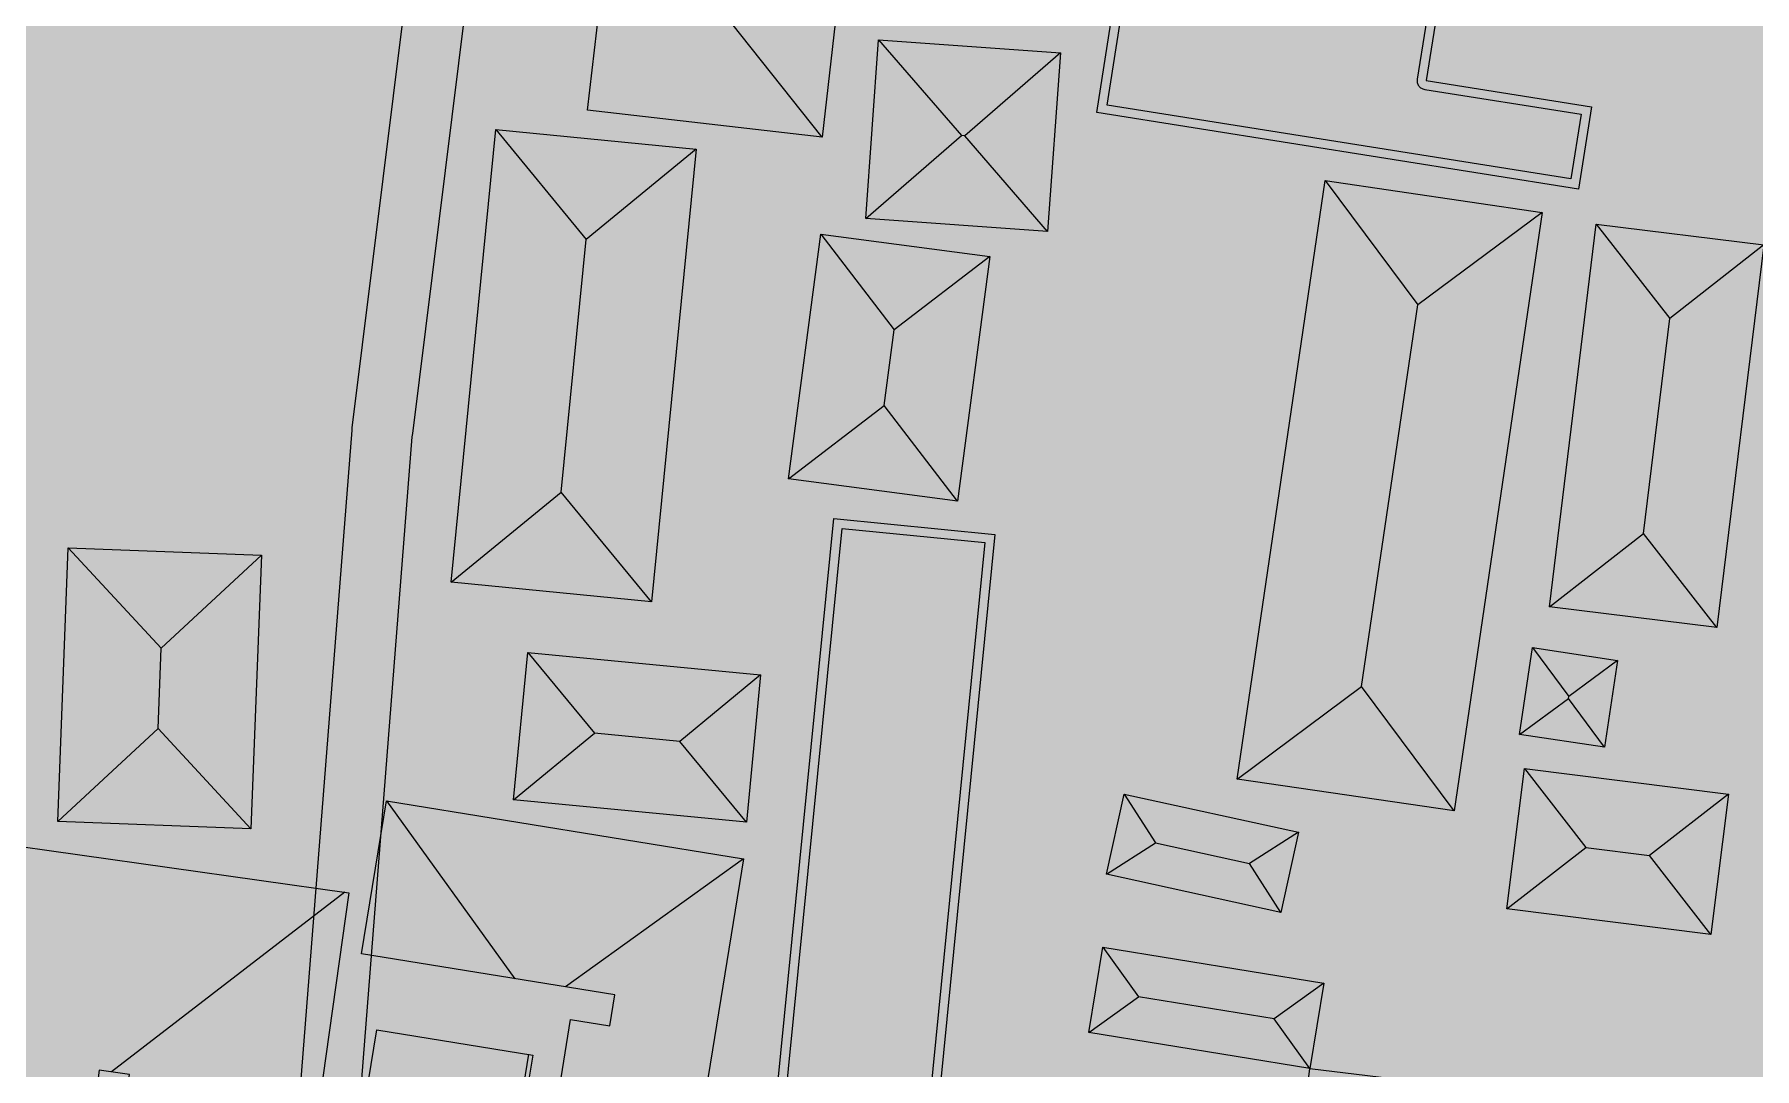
# Model space of a CAD drawing. Header units: metres. Extents: x 305909 to 307171, y 9156037 to 9156671.
# Drawn here: x 306657.2 to 306742.8, y 9156344.8 to 9156396.3 of the extents above; entities that cross this region are included whole.
import ezdxf

# ---------------------------------------------------------------- set-up
doc = ezdxf.new("R2010")
doc.units = ezdxf.units.M
for name, color, linetype, lineweight, true_color in [('B-BANGUNAN_PERMUKIMAN', 7, 'Continuous', 13, 0xf0cd8c), ('B-BAYANGAN', 7, 'Continuous', 0, 0x76786c), ('J-PERKERASAN_JALAN', 7, 'Continuous', 9, 0x989896), ('Z-R', 7, 'Continuous', 0, 0xfaf4e6)]:
    doc.layers.add(name, color=color, linetype=linetype, lineweight=lineweight, true_color=true_color)

msp = doc.modelspace()

# ---------------------------------------------------------------- hatches: boundary and pattern name
at = {"layer": 'B-BANGUNAN_PERMUKIMAN', "true_color": 0xb16746}
h = msp.add_hatch(color=25, dxfattribs=at)
h.dxf.hatch_style = 1
h.paths.add_polyline_path([(306689.323, 9156400.081), (306689.391, 9156400.67), (306698.253, 9156407.713), (306697.165, 9156398.209), (306696.365, 9156391.218), (306689.323, 9156400.081)])
at = {"layer": 'B-BANGUNAN_PERMUKIMAN', "true_color": 0xce7852}
h = msp.add_hatch(color=23, dxfattribs=at)
h.dxf.hatch_style = 1
h.paths.add_polyline_path([(306734.659, 9156392.724), (306734.007, 9156388.621), (306710.031, 9156392.431), (306710.741, 9156396.897), (306702.512, 9156398.205), (306703.761, 9156406.064), (306727.733, 9156402.254), (306726.426, 9156394.033), (306734.659, 9156392.724)])
at = {"layer": 'B-BANGUNAN_PERMUKIMAN', "true_color": 0xbc6d4b}
h = msp.add_hatch(color=13, dxfattribs=at)
h.dxf.hatch_style = 1
h.paths.add_polyline_path([(306689.323, 9156400.081), (306696.365, 9156391.218), (306696.365, 9156391.218), (306684.698, 9156392.554), (306685.183, 9156396.791), (306689.323, 9156400.081)])
at = {"layer": 'B-BANGUNAN_PERMUKIMAN', "true_color": 0xe6865b}
h = msp.add_hatch(color=23, dxfattribs=at)
h.dxf.hatch_style = 1
h.paths.add_polyline_path([(306703.306, 9156391.288), (306698.544, 9156387.16), (306699.179, 9156396.05), (306703.306, 9156391.288)])
at = {"layer": 'B-BANGUNAN_PERMUKIMAN', "true_color": 0xe3845a}
h = msp.add_hatch(color=23, dxfattribs=at)
h.dxf.hatch_style = 1
h.paths.add_polyline_path([(306703.464, 9156391.277), (306703.306, 9156391.288), (306699.179, 9156396.05), (306699.179, 9156396.05), (306708.227, 9156395.404), (306703.464, 9156391.277)])
at = {"layer": 'B-BANGUNAN_PERMUKIMAN', "true_color": 0xb56948}
h = msp.add_hatch(color=35, dxfattribs=at)
h.dxf.hatch_style = 1
h.paths.add_polyline_path([(306703.464, 9156391.277), (306708.227, 9156395.404), (306707.592, 9156386.514), (306703.464, 9156391.277)])
at = {"layer": 'B-BANGUNAN_PERMUKIMAN', "true_color": 0xe7865c}
h = msp.add_hatch(color=23, dxfattribs=at)
h.dxf.hatch_style = 1
h.paths.add_polyline_path([(306680.128, 9156391.594), (306684.62, 9156386.119), (306683.38, 9156373.544), (306677.905, 9156369.052), (306680.128, 9156391.594)])
at = {"layer": 'B-BANGUNAN_PERMUKIMAN', "true_color": 0xe2845a}
h = msp.add_hatch(color=23, dxfattribs=at)
h.dxf.hatch_style = 1
h.paths.add_polyline_path([(306684.62, 9156386.119), (306680.128, 9156391.594), (306690.095, 9156390.612), (306684.62, 9156386.119)])
at = {"layer": 'B-BANGUNAN_PERMUKIMAN', "true_color": 0xb86b49}
h = msp.add_hatch(color=35, dxfattribs=at)
h.dxf.hatch_style = 1
h.paths.add_polyline_path([(306703.306, 9156391.288), (306703.464, 9156391.277), (306707.592, 9156386.514), (306698.544, 9156387.16), (306698.544, 9156387.16), (306703.306, 9156391.288)])
at = {"layer": 'B-BANGUNAN_PERMUKIMAN', "true_color": 0xb46947}
h = msp.add_hatch(color=35, dxfattribs=at)
h.dxf.hatch_style = 1
h.paths.add_polyline_path([(306683.38, 9156373.544), (306684.62, 9156386.119), (306690.095, 9156390.612), (306690.095, 9156390.612), (306687.872, 9156368.069), (306683.38, 9156373.544)])
at = {"layer": 'B-BANGUNAN_PERMUKIMAN', "true_color": 0xe8875c}
h = msp.add_hatch(color=23, dxfattribs=at)
h.dxf.hatch_style = 1
h.paths.add_polyline_path([(306721.403, 9156389.054), (306721.403, 9156389.054), (306726.007, 9156382.863), (306723.211, 9156363.855), (306717.02, 9156359.251), (306721.403, 9156389.054)])
at = {"layer": 'B-BANGUNAN_PERMUKIMAN', "true_color": 0xe18359}
h = msp.add_hatch(color=23, dxfattribs=at)
h.dxf.hatch_style = 1
h.paths.add_polyline_path([(306726.007, 9156382.863), (306721.403, 9156389.054), (306732.198, 9156387.467), (306726.007, 9156382.863)])
at = {"layer": 'B-BANGUNAN_PERMUKIMAN', "true_color": 0xb36847}
h = msp.add_hatch(color=25, dxfattribs=at)
h.dxf.hatch_style = 1
h.paths.add_polyline_path([(306723.211, 9156363.855), (306726.007, 9156382.863), (306732.198, 9156387.467), (306732.198, 9156387.467), (306727.815, 9156357.664), (306723.211, 9156363.855)])
at = {"layer": 'B-BANGUNAN_PERMUKIMAN', "true_color": 0xe8875c}
h = msp.add_hatch(color=23, dxfattribs=at)
h.dxf.hatch_style = 1
h.paths.add_polyline_path([(306696.3, 9156386.379), (306699.951, 9156381.616), (306699.454, 9156377.852), (306694.692, 9156374.201), (306696.3, 9156386.379)])
at = {"layer": 'B-BANGUNAN_PERMUKIMAN', "true_color": 0xe28359}
h = msp.add_hatch(color=23, dxfattribs=at)
h.dxf.hatch_style = 1
h.paths.add_polyline_path([(306704.714, 9156385.267), (306704.714, 9156385.267), (306699.951, 9156381.616), (306696.3, 9156386.379), (306704.714, 9156385.267)])
at = {"layer": 'B-BANGUNAN_PERMUKIMAN', "true_color": 0xe7875c}
h = msp.add_hatch(color=23, dxfattribs=at)
h.dxf.hatch_style = 1
h.paths.add_polyline_path([(306734.888, 9156386.871), (306738.549, 9156382.19), (306737.24, 9156371.482), (306732.559, 9156367.821), (306734.888, 9156386.871)])
at = {"layer": 'B-BANGUNAN_PERMUKIMAN', "true_color": 0xe2835a}
h = msp.add_hatch(color=23, dxfattribs=at)
h.dxf.hatch_style = 1
h.paths.add_polyline_path([(306743.229, 9156385.851), (306743.229, 9156385.851), (306738.549, 9156382.19), (306734.888, 9156386.871), (306743.229, 9156385.851)])
at = {"layer": 'B-BANGUNAN_PERMUKIMAN', "true_color": 0xb36847}
h = msp.add_hatch(color=25, dxfattribs=at)
h.dxf.hatch_style = 1
h.paths.add_polyline_path([(306699.454, 9156377.852), (306699.951, 9156381.616), (306704.714, 9156385.267), (306703.105, 9156373.089), (306699.454, 9156377.852)])
at = {"layer": 'B-BANGUNAN_PERMUKIMAN', "true_color": 0xb46847}
h = msp.add_hatch(color=25, dxfattribs=at)
h.dxf.hatch_style = 1
h.paths.add_polyline_path([(306737.24, 9156371.482), (306738.549, 9156382.19), (306743.229, 9156385.851), (306740.901, 9156366.801), (306737.24, 9156371.482)])
at = {"layer": 'B-BANGUNAN_PERMUKIMAN', "true_color": 0xb96c4a}
h = msp.add_hatch(color=35, dxfattribs=at)
h.dxf.hatch_style = 1
h.paths.add_polyline_path([(306699.454, 9156377.852), (306703.105, 9156373.089), (306694.692, 9156374.201), (306699.454, 9156377.852)])
at = {"layer": 'B-BANGUNAN_PERMUKIMAN', "true_color": 0xb96b49}
h = msp.add_hatch(color=35, dxfattribs=at)
h.dxf.hatch_style = 1
h.paths.add_polyline_path([(306683.38, 9156373.544), (306687.872, 9156368.069), (306677.905, 9156369.052), (306683.38, 9156373.544)])
at = {"layer": 'B-BANGUNAN_PERMUKIMAN', "true_color": 0xce7852}
h = msp.add_hatch(color=23, dxfattribs=at)
h.dxf.hatch_style = 1
h.paths.add_polyline_path([(306714.292, 9156340.886), (306713.233, 9156330.213), (306692.987, 9156332.221), (306696.955, 9156372.227), (306704.965, 9156371.432), (306702.055, 9156342.101), (306714.292, 9156340.886)])
at = {"layer": 'B-BANGUNAN_PERMUKIMAN', "true_color": 0xe6865b}
h = msp.add_hatch(color=23, dxfattribs=at)
h.dxf.hatch_style = 1
h.paths.add_polyline_path([(306658.853, 9156370.771), (306663.475, 9156365.775), (306663.32, 9156361.766), (306658.324, 9156357.144), (306658.853, 9156370.771)])
at = {"layer": 'B-BANGUNAN_PERMUKIMAN', "true_color": 0xe4855a}
h = msp.add_hatch(color=23, dxfattribs=at)
h.dxf.hatch_style = 1
h.paths.add_polyline_path([(306663.475, 9156365.775), (306658.853, 9156370.771), (306668.471, 9156370.397), (306663.475, 9156365.775)])
at = {"layer": 'B-BANGUNAN_PERMUKIMAN', "true_color": 0xb96c49}
h = msp.add_hatch(color=35, dxfattribs=at)
h.dxf.hatch_style = 1
h.paths.add_polyline_path([(306737.24, 9156371.482), (306740.901, 9156366.801), (306740.901, 9156366.801), (306732.559, 9156367.821), (306737.24, 9156371.482)])
at = {"layer": 'B-BANGUNAN_PERMUKIMAN', "true_color": 0xb56948}
h = msp.add_hatch(color=35, dxfattribs=at)
h.dxf.hatch_style = 1
h.paths.add_polyline_path([(306668.435, 9156369.473), (306667.941, 9156356.771), (306667.941, 9156356.771), (306663.32, 9156361.766), (306663.475, 9156365.775), (306668.471, 9156370.397), (306668.471, 9156370.397), (306668.435, 9156369.473)])
at = {"layer": 'B-BANGUNAN_PERMUKIMAN', "true_color": 0xe8875c}
h = msp.add_hatch(color=23, dxfattribs=at)
h.dxf.hatch_style = 1
h.paths.add_polyline_path([(306733.525, 9156363.363), (306733.511, 9156363.27), (306731.077, 9156361.471), (306731.726, 9156365.797), (306733.525, 9156363.363)])
at = {"layer": 'B-BANGUNAN_PERMUKIMAN', "true_color": 0xe18359}
h = msp.add_hatch(color=23, dxfattribs=at)
h.dxf.hatch_style = 1
h.paths.add_polyline_path([(306733.525, 9156363.363), (306731.726, 9156365.797), (306731.726, 9156365.797), (306735.959, 9156365.162), (306733.525, 9156363.363)])
at = {"layer": 'B-BANGUNAN_PERMUKIMAN', "true_color": 0xe7865c}
h = msp.add_hatch(color=23, dxfattribs=at)
h.dxf.hatch_style = 1
h.paths.add_polyline_path([(306685.034, 9156361.536), (306681.011, 9156358.218), (306681.715, 9156365.559), (306685.034, 9156361.536)])
at = {"layer": 'B-BANGUNAN_PERMUKIMAN', "true_color": 0xe2845a}
h = msp.add_hatch(color=23, dxfattribs=at)
h.dxf.hatch_style = 1
h.paths.add_polyline_path([(306689.281, 9156361.129), (306685.034, 9156361.536), (306681.715, 9156365.559), (306693.304, 9156364.448), (306689.281, 9156361.129)])
at = {"layer": 'B-BANGUNAN_PERMUKIMAN', "true_color": 0xb36847}
h = msp.add_hatch(color=25, dxfattribs=at)
h.dxf.hatch_style = 1
h.paths.add_polyline_path([(306735.31, 9156360.836), (306733.511, 9156363.27), (306733.525, 9156363.363), (306735.959, 9156365.162), (306735.959, 9156365.162), (306735.31, 9156360.836)])
at = {"layer": 'B-BANGUNAN_PERMUKIMAN', "true_color": 0xb46947}
h = msp.add_hatch(color=35, dxfattribs=at)
h.dxf.hatch_style = 1
h.paths.add_polyline_path([(306689.281, 9156361.129), (306693.304, 9156364.448), (306693.304, 9156364.448), (306692.6, 9156357.106), (306692.6, 9156357.106), (306689.281, 9156361.129)])
at = {"layer": 'B-BANGUNAN_PERMUKIMAN', "true_color": 0xba6c4a}
h = msp.add_hatch(color=35, dxfattribs=at)
h.dxf.hatch_style = 1
h.paths.add_polyline_path([(306723.211, 9156363.855), (306727.815, 9156357.664), (306727.815, 9156357.664), (306717.02, 9156359.251), (306723.211, 9156363.855)])
h = msp.add_hatch(color=35, dxfattribs=at)
h.dxf.hatch_style = 1
h.paths.add_polyline_path([(306733.511, 9156363.27), (306735.31, 9156360.836), (306731.077, 9156361.471), (306733.511, 9156363.27)])
at = {"layer": 'B-BANGUNAN_PERMUKIMAN', "true_color": 0xb76a49}
h = msp.add_hatch(color=35, dxfattribs=at)
h.dxf.hatch_style = 1
h.paths.add_polyline_path([(306663.32, 9156361.766), (306667.941, 9156356.771), (306658.324, 9156357.144), (306663.32, 9156361.766)])
at = {"layer": 'B-BANGUNAN_PERMUKIMAN', "true_color": 0xb96b49}
h = msp.add_hatch(color=35, dxfattribs=at)
h.dxf.hatch_style = 1
h.paths.add_polyline_path([(306681.011, 9156358.218), (306681.011, 9156358.218), (306685.034, 9156361.536), (306689.281, 9156361.129), (306692.6, 9156357.106), (306682.36, 9156358.088), (306681.011, 9156358.218)])
at = {"layer": 'B-BANGUNAN_PERMUKIMAN', "true_color": 0xe8875c}
h = msp.add_hatch(color=23, dxfattribs=at)
h.dxf.hatch_style = 1
h.paths.add_polyline_path([(306734.37, 9156355.847), (306730.443, 9156352.792), (306730.443, 9156352.792), (306731.315, 9156359.774), (306734.37, 9156355.847)])
at = {"layer": 'B-BANGUNAN_PERMUKIMAN', "true_color": 0xe2835a}
h = msp.add_hatch(color=23, dxfattribs=at)
h.dxf.hatch_style = 1
h.paths.add_polyline_path([(306741.475, 9156358.504), (306741.475, 9156358.504), (306737.548, 9156355.45), (306734.37, 9156355.847), (306731.315, 9156359.774), (306741.475, 9156358.504)])
at = {"layer": 'B-BANGUNAN_PERMUKIMAN', "true_color": 0xe6865b}
h = msp.add_hatch(color=23, dxfattribs=at)
h.dxf.hatch_style = 1
h.paths.add_polyline_path([(306681.067, 9156349.315), (306673.448, 9156350.553), (306674.687, 9156358.172), (306681.067, 9156349.315)])
at = {"layer": 'B-BANGUNAN_PERMUKIMAN', "true_color": 0xe28359}
h = msp.add_hatch(color=23, dxfattribs=at)
h.dxf.hatch_style = 1
h.paths.add_polyline_path([(306683.599, 9156348.903), (306681.067, 9156349.315), (306674.687, 9156358.172), (306692.457, 9156355.283), (306683.599, 9156348.903)])
at = {"layer": 'B-BANGUNAN_PERMUKIMAN', "true_color": 0xe9885d}
h = msp.add_hatch(color=23, dxfattribs=at)
h.dxf.hatch_style = 1
h.paths.add_polyline_path([(306712.951, 9156356.072), (306710.515, 9156354.514), (306711.392, 9156358.508), (306712.951, 9156356.072)])
at = {"layer": 'B-BANGUNAN_PERMUKIMAN', "true_color": 0xdf8259}
h = msp.add_hatch(color=23, dxfattribs=at)
h.dxf.hatch_style = 1
h.paths.add_polyline_path([(306717.635, 9156355.044), (306712.951, 9156356.072), (306711.392, 9156358.508), (306720.07, 9156356.603), (306717.635, 9156355.044)])
at = {"layer": 'B-BANGUNAN_PERMUKIMAN', "true_color": 0xb36847}
h = msp.add_hatch(color=25, dxfattribs=at)
h.dxf.hatch_style = 1
h.paths.add_polyline_path([(306737.548, 9156355.45), (306741.475, 9156358.504), (306740.602, 9156351.523), (306737.548, 9156355.45)])
at = {"layer": 'B-BANGUNAN_PERMUKIMAN', "true_color": 0xb26746}
h = msp.add_hatch(color=25, dxfattribs=at)
h.dxf.hatch_style = 1
h.paths.add_polyline_path([(306719.193, 9156352.608), (306717.635, 9156355.044), (306720.07, 9156356.603), (306720.07, 9156356.603), (306719.193, 9156352.608)])
at = {"layer": 'B-BANGUNAN_PERMUKIMAN', "true_color": 0xe18359}
h = msp.add_hatch(color=23, dxfattribs=at)
h.dxf.hatch_style = 1
h.paths.add_polyline_path([(306654.951, 9156356.109), (306672.607, 9156353.625), (306661.009, 9156344.677), (306660.383, 9156344.765), (306660.301, 9156344.131), (306657.24, 9156341.77), (306655.863, 9156341.947), (306646.463, 9156354.132), (306654.526, 9156353.092), (306654.95, 9156356.109), (306654.951, 9156356.109)])
at = {"layer": 'B-BANGUNAN_PERMUKIMAN', "true_color": 0xbc6d4a}
h = msp.add_hatch(color=13, dxfattribs=at)
h.dxf.hatch_style = 1
h.paths.add_polyline_path([(306710.515, 9156354.513), (306710.515, 9156354.514), (306712.951, 9156356.072), (306717.635, 9156355.044), (306719.193, 9156352.608), (306710.515, 9156354.513)])
at = {"layer": 'B-BANGUNAN_PERMUKIMAN', "true_color": 0xb96c49}
h = msp.add_hatch(color=35, dxfattribs=at)
h.dxf.hatch_style = 1
h.paths.add_polyline_path([(306734.37, 9156355.847), (306737.548, 9156355.45), (306740.602, 9156351.523), (306730.443, 9156352.792), (306734.37, 9156355.847)])
at = {"layer": 'B-BANGUNAN_PERMUKIMAN', "true_color": 0xb06646}
h = msp.add_hatch(color=25, dxfattribs=at)
h.dxf.hatch_style = 1
h.paths.add_polyline_path([(306687.802, 9156326.658), (306683.074, 9156327.427), (306679.593, 9156332.259), (306681.754, 9156345.55), (306681.967, 9156345.516), (306681.756, 9156344.22), (306683.314, 9156343.967), (306683.853, 9156347.283), (306685.796, 9156346.967), (306686.046, 9156348.505), (306683.599, 9156348.903), (306692.457, 9156355.283), (306687.802, 9156326.658)])
at = {"layer": 'B-BANGUNAN_PERMUKIMAN', "true_color": 0xb36847}
h = msp.add_hatch(color=25, dxfattribs=at)
h.dxf.hatch_style = 1
h.paths.add_polyline_path([(306660.847, 9156337.093), (306661.897, 9156344.552), (306661.009, 9156344.677), (306672.607, 9156353.625), (306672.81, 9156353.596), (306671.35, 9156343.222), (306669.227, 9156328.14), (306667.575, 9156328.372), (306660.847, 9156337.093)])
at = {"layer": 'B-BANGUNAN_PERMUKIMAN', "true_color": 0xe8875c}
h = msp.add_hatch(color=23, dxfattribs=at)
h.dxf.hatch_style = 1
h.paths.add_polyline_path([(306710.334, 9156350.887), (306710.335, 9156350.887), (306712.116, 9156348.413), (306709.642, 9156346.631), (306710.334, 9156350.887)])
at = {"layer": 'B-BANGUNAN_PERMUKIMAN', "true_color": 0xe18359}
h = msp.add_hatch(color=23, dxfattribs=at)
h.dxf.hatch_style = 1
h.paths.add_polyline_path([(306718.866, 9156347.314), (306712.116, 9156348.413), (306710.335, 9156350.887), (306721.34, 9156349.096), (306721.34, 9156349.095), (306718.866, 9156347.314)])
at = {"layer": 'B-BANGUNAN_PERMUKIMAN', "true_color": 0xb36847}
h = msp.add_hatch(color=25, dxfattribs=at)
h.dxf.hatch_style = 1
h.paths.add_polyline_path([(306718.866, 9156347.314), (306721.34, 9156349.095), (306720.647, 9156344.839), (306718.866, 9156347.314)])
at = {"layer": 'B-BANGUNAN_PERMUKIMAN', "true_color": 0xba6c4a}
h = msp.add_hatch(color=35, dxfattribs=at)
h.dxf.hatch_style = 1
h.paths.add_polyline_path([(306709.642, 9156346.631), (306712.116, 9156348.413), (306718.866, 9156347.314), (306720.647, 9156344.839), (306709.642, 9156346.631)])
at = {"layer": 'B-BANGUNAN_PERMUKIMAN', "true_color": 0xe6865b}
h = msp.add_hatch(color=23, dxfattribs=at)
h.dxf.hatch_style = 1
h.paths.add_polyline_path([(306679.593, 9156332.259), (306670.821, 9156325.941), (306673.778, 9156344.128), (306674.209, 9156346.777), (306681.754, 9156345.55), (306679.593, 9156332.259)])
at = {"layer": 'B-BAYANGAN', "true_color": 0x76786c}
h = msp.add_hatch(color=8, dxfattribs=at)
h.dxf.hatch_style = 1
h.paths.add_polyline_path([(306697.915, 9156397.459), (306697.115, 9156390.468), (306685.448, 9156391.804), (306686.248, 9156398.794), (306682.011, 9156399.279), (306683.099, 9156408.783), (306699.003, 9156406.963), (306697.915, 9156397.459)])
h = msp.add_hatch(color=8, dxfattribs=at)
h.dxf.hatch_style = 1
h.paths.add_polyline_path([(306735.409, 9156391.974), (306734.757, 9156387.871), (306710.781, 9156391.681), (306711.491, 9156396.147), (306703.262, 9156397.455), (306704.511, 9156405.314), (306728.483, 9156401.504), (306727.176, 9156393.283), (306735.409, 9156391.974)])
h = msp.add_hatch(color=8, dxfattribs=at)
h.dxf.hatch_style = 1
h.paths.add_polyline_path([(306708.977, 9156394.654), (306708.342, 9156385.764), (306699.294, 9156386.41), (306699.929, 9156395.3), (306708.977, 9156394.654)])
h = msp.add_hatch(color=8, dxfattribs=at)
h.dxf.hatch_style = 1
h.paths.add_polyline_path([(306690.845, 9156389.862), (306688.622, 9156367.319), (306678.655, 9156368.302), (306680.878, 9156390.844), (306690.845, 9156389.862)])
h = msp.add_hatch(color=8, dxfattribs=at)
h.dxf.hatch_style = 1
h.paths.add_polyline_path([(306732.948, 9156386.717), (306728.565, 9156356.914), (306717.77, 9156358.501), (306722.153, 9156388.304), (306732.948, 9156386.717)])
h = msp.add_hatch(color=8, dxfattribs=at)
h.dxf.hatch_style = 1
h.paths.add_polyline_path([(306743.979, 9156385.101), (306741.651, 9156366.051), (306733.309, 9156367.071), (306735.637, 9156386.121), (306743.979, 9156385.101)])
h = msp.add_hatch(color=8, dxfattribs=at)
h.dxf.hatch_style = 1
h.paths.add_polyline_path([(306705.464, 9156384.518), (306703.855, 9156372.339), (306695.442, 9156373.451), (306697.05, 9156385.629), (306705.464, 9156384.518)])
h = msp.add_hatch(color=8, dxfattribs=at)
h.dxf.hatch_style = 1
h.paths.add_polyline_path([(306715.042, 9156340.136), (306713.983, 9156329.463), (306693.737, 9156331.471), (306697.705, 9156371.477), (306705.715, 9156370.682), (306702.805, 9156341.351), (306715.042, 9156340.136)])
h = msp.add_hatch(color=8, dxfattribs=at)
h.dxf.hatch_style = 1
h.paths.add_polyline_path([(306669.221, 9156369.647), (306668.691, 9156356.021), (306659.074, 9156356.394), (306659.603, 9156370.021), (306669.221, 9156369.647)])
h = msp.add_hatch(color=8, dxfattribs=at)
h.dxf.hatch_style = 1
h.paths.add_polyline_path([(306694.054, 9156363.698), (306693.35, 9156356.356), (306681.761, 9156357.467), (306682.465, 9156364.809), (306694.054, 9156363.698)])
h = msp.add_hatch(color=8, dxfattribs=at)
h.dxf.hatch_style = 1
h.paths.add_polyline_path([(306736.709, 9156364.412), (306736.06, 9156360.086), (306731.827, 9156360.721), (306732.476, 9156365.047), (306736.709, 9156364.412)])
h = msp.add_hatch(color=8, dxfattribs=at)
h.dxf.hatch_style = 1
h.paths.add_polyline_path([(306742.225, 9156357.754), (306741.352, 9156350.773), (306731.192, 9156352.043), (306732.065, 9156359.024), (306742.225, 9156357.754)])
h = msp.add_hatch(color=8, dxfattribs=at)
h.dxf.hatch_style = 1
h.paths.add_polyline_path([(306693.207, 9156354.533), (306688.552, 9156325.908), (306681.527, 9156327.05), (306680.758, 9156322.322), (306671.353, 9156323.852), (306674.528, 9156343.378), (306674.959, 9156346.027), (306682.717, 9156344.766), (306682.506, 9156343.47), (306684.064, 9156343.217), (306684.603, 9156346.533), (306686.546, 9156346.217), (306686.796, 9156347.755), (306674.198, 9156349.803), (306675.437, 9156357.422), (306693.207, 9156354.533)])
h = msp.add_hatch(color=8, dxfattribs=at)
h.dxf.hatch_style = 1
h.paths.add_polyline_path([(306720.821, 9156355.852), (306719.944, 9156351.858), (306711.265, 9156353.763), (306712.142, 9156357.758), (306720.821, 9156355.852)])
h = msp.add_hatch(color=8, dxfattribs=at)
h.dxf.hatch_style = 1
h.paths.add_polyline_path([(306673.56, 9156352.846), (306672.1, 9156342.472), (306669.977, 9156327.39), (306660.525, 9156328.72), (306662.647, 9156343.802), (306661.133, 9156344.015), (306659.934, 9156334.722), (306656.257, 9156335.196), (306655.242, 9156327.33), (306641.016, 9156329.166), (306644.191, 9156353.772), (306655.276, 9156352.342), (306655.7, 9156355.36), (306673.56, 9156352.846)])
h = msp.add_hatch(color=8, dxfattribs=at)
h.dxf.hatch_style = 1
h.paths.add_polyline_path([(306721.397, 9156344.089), (306710.391, 9156345.881), (306711.084, 9156350.137), (306722.09, 9156348.346), (306721.397, 9156344.089)])
at = {"layer": 'J-PERKERASAN_JALAN', "true_color": 0x989896}
h = msp.add_hatch(color=252, dxfattribs=at)
h.dxf.hatch_style = 1
h.paths.add_polyline_path([(306644.846, 9156501.891), (306682.628, 9156491.9), (306683.147, 9156491.799), (306683.674, 9156491.767), (306684.2, 9156491.805), (306684.718, 9156491.912), (306685.216, 9156492.086), (306685.687, 9156492.324), (306686.123, 9156492.622), (306686.516, 9156492.975), (306686.858, 9156493.377), (306687.145, 9156493.82), (306687.371, 9156494.297), (306687.532, 9156494.8), (306687.626, 9156495.32), (306695.984, 9156569.63), (306695.989, 9156569.68), (306698.582, 9156595.648), (306698.6, 9156596.174), (306698.548, 9156596.698), (306698.428, 9156597.211), (306698.242, 9156597.704), (306697.992, 9156598.168), (306697.684, 9156598.595), (306697.322, 9156598.978), (306696.913, 9156599.31), (306696.464, 9156599.585), (306695.982, 9156599.799), (306695.477, 9156599.948), (306694.957, 9156600.029), (306670.552, 9156602.201), (306670.518, 9156602.204), (306670.5, 9156602.206), (306670.466, 9156602.21), (306657.245, 9156603.85), (306657.037, 9156603.87), (306645.006, 9156604.728), (306644.988, 9156604.729), (306644.846, 9156604.739), (306644.846, 9156621.261), (306646.404, 9156640), (306649.414, 9156640), (306647.057, 9156611.647), (306647.048, 9156611.12), (306647.108, 9156610.596), (306647.237, 9156610.085), (306647.432, 9156609.595), (306647.689, 9156609.135), (306648.005, 9156608.713), (306648.374, 9156608.336), (306648.789, 9156608.011), (306649.243, 9156607.743), (306649.728, 9156607.538), (306650.236, 9156607.397), (306650.758, 9156607.325), (306657.367, 9156606.854), (306657.419, 9156606.85), (306657.445, 9156606.847), (306657.497, 9156606.842), (306665.344, 9156605.868), (306665.869, 9156605.838), (306666.394, 9156605.877), (306666.909, 9156605.984), (306667.406, 9156606.159), (306667.875, 9156606.397), (306668.309, 9156606.694), (306668.701, 9156607.046), (306669.043, 9156607.446), (306669.329, 9156607.888), (306669.555, 9156608.363), (306669.716, 9156608.864), (306669.81, 9156609.382), (306673.323, 9156640), (306676.343, 9156640), (306672.801, 9156609.131), (306672.776, 9156608.6), (306672.821, 9156608.07), (306672.936, 9156607.551), (306673.119, 9156607.051), (306673.367, 9156606.581), (306673.675, 9156606.147), (306674.037, 9156605.758), (306674.448, 9156605.421), (306674.9, 9156605.141), (306675.385, 9156604.924), (306675.895, 9156604.773), (306676.421, 9156604.69), (306695.455, 9156602.997), (306695.967, 9156602.984), (306696.477, 9156603.037), (306696.976, 9156603.155), (306697.455, 9156603.336), (306697.908, 9156603.576), (306698.326, 9156603.873), (306698.703, 9156604.22), (306699.032, 9156604.613), (306699.309, 9156605.044), (306699.528, 9156605.508), (306699.686, 9156605.996), (306699.78, 9156606.499), (306703.845, 9156640), (306706.867, 9156640), (306702.827, 9156606.709), (306702.798, 9156606.205), (306702.833, 9156605.702), (306702.931, 9156605.207), (306703.09, 9156604.728), (306703.308, 9156604.273), (306703.582, 9156603.849), (306703.907, 9156603.463), (306704.278, 9156603.121), (306704.689, 9156602.828), (306705.134, 9156602.59), (306705.605, 9156602.409), (306706.096, 9156602.289), (306706.597, 9156602.232), (306734.805, 9156600.812), (306735.341, 9156600.821), (306735.872, 9156600.902), (306736.387, 9156601.053), (306736.877, 9156601.271), (306737.333, 9156601.554), (306737.748, 9156601.894), (306738.113, 9156602.288), (306738.422, 9156602.726), (306738.67, 9156603.202), (306738.852, 9156603.707), (306738.964, 9156604.231), (306739.006, 9156604.766), (306739.208, 9156624.77), (306739.214, 9156624.897), (306739.218, 9156624.96), (306739.232, 9156625.087), (306739.378, 9156626.142), (306739.392, 9156626.229), (306739.431, 9156626.4), (306739.456, 9156626.484), (306739.711, 9156627.27), (306739.743, 9156627.363), (306739.812, 9156627.52), (306739.883, 9156627.648), (306739.981, 9156627.788), (306740.042, 9156627.864), (306740.45, 9156628.344), (306740.517, 9156628.418), (306740.644, 9156628.54), (306740.762, 9156628.632), (306740.888, 9156628.713), (306741.022, 9156628.78), (306741.186, 9156628.842), (306741.282, 9156628.871), (306741.894, 9156629.037), (306741.984, 9156629.059), (306742.165, 9156629.09), (306742.257, 9156629.1), (306742.92, 9156629.153), (306742.958, 9156629.155), (306742.978, 9156629.157), (306743.016, 9156629.158), (306746.832, 9156629.316), (306746.832, 9156624.748), (306746.627, 9156624.785), (306746.112, 9156624.811), (306745.599, 9156624.77), (306745.094, 9156624.664), (306744.608, 9156624.494), (306744.148, 9156624.263), (306743.721, 9156623.975), (306743.334, 9156623.634), (306742.995, 9156623.246), (306742.709, 9156622.818), (306742.479, 9156622.357), (306742.311, 9156621.87), (306742.207, 9156621.366), (306742.169, 9156620.852), (306742.009, 9156605.084), (306742.036, 9156604.578), (306742.127, 9156604.079), (306742.281, 9156603.595), (306742.494, 9156603.135), (306742.764, 9156602.705), (306743.086, 9156602.313), (306743.455, 9156601.965), (306743.865, 9156601.667), (306744.31, 9156601.423), (306744.782, 9156601.237), (306745.274, 9156601.112), (306745.778, 9156601.051), (306746.285, 9156601.053), (306746.832, 9156601.091), (306746.832, 9156598.084), (306740.557, 9156597.65), (306740.55, 9156597.65), (306739.623, 9156597.584), (306739.502, 9156597.579), (306739.441, 9156597.578), (306739.32, 9156597.581), (306705.781, 9156599.269), (306705.274, 9156599.263), (306704.772, 9156599.192), (306704.283, 9156599.059), (306703.815, 9156598.864), (306703.375, 9156598.612), (306702.971, 9156598.307), (306702.609, 9156597.952), (306702.294, 9156597.555), (306702.032, 9156597.121), (306701.827, 9156596.658), (306701.682, 9156596.172), (306701.6, 9156595.672), (306698.971, 9156569.354), (306698.97, 9156569.345), (306698.968, 9156569.32), (306690.454, 9156493.625), (306690.43, 9156493.089), (306690.478, 9156492.555), (306690.597, 9156492.032), (306690.785, 9156491.529), (306691.038, 9156491.057), (306691.353, 9156490.622), (306691.723, 9156490.233), (306692.141, 9156489.897), (306692.601, 9156489.621), (306693.093, 9156489.408), (306693.61, 9156489.263), (306746.584, 9156478.174), (306746.832, 9156478.131), (306746.832, 9156474.899), (306746.254, 9156474.979), (306746.187, 9156474.99), (306746.147, 9156474.997), (306746.081, 9156475.01), (306693.923, 9156485.928), (306693.42, 9156486.001), (306692.911, 9156486.008), (306692.406, 9156485.952), (306691.912, 9156485.831), (306691.437, 9156485.649), (306690.989, 9156485.409), (306690.575, 9156485.113), (306690.202, 9156484.767), (306689.876, 9156484.377), (306689.603, 9156483.949), (306689.385, 9156483.489), (306689.228, 9156483.005), (306689.134, 9156482.506), (306680.222, 9156410.677), (306675.974, 9156376.463), (306675.956, 9156376.284), (306671.777, 9156323.14), (306671.77, 9156322.633), (306671.826, 9156322.13), (306671.946, 9156321.638), (306672.127, 9156321.165), (306672.366, 9156320.718), (306672.66, 9156320.305), (306673.003, 9156319.933), (306673.391, 9156319.607), (306673.817, 9156319.333), (306674.274, 9156319.115), (306674.755, 9156318.956), (306675.252, 9156318.859), (306742.855, 9156310.121), (306742.925, 9156310.112), (306746.832, 9156309.677), (306746.832, 9156306.458), (306742.535, 9156306.936), (306742.507, 9156306.939), (306675.118, 9156315.65), (306674.596, 9156315.683), (306674.073, 9156315.648), (306673.56, 9156315.544), (306673.065, 9156315.375), (306672.596, 9156315.142), (306672.162, 9156314.85), (306671.769, 9156314.504), (306671.425, 9156314.109), (306671.135, 9156313.673), (306670.905, 9156313.203), (306670.738, 9156312.706), (306670.638, 9156312.193), (306658.158, 9156215.036), (306658.126, 9156214.508), (306658.163, 9156213.981), (306658.269, 9156213.463), (306658.443, 9156212.964), (306658.681, 9156212.492), (306658.979, 9156212.056), (306659.333, 9156211.663), (306659.734, 9156211.32), (306660.178, 9156211.032), (306660.656, 9156210.806), (306661.159, 9156210.645), (306661.679, 9156210.551), (306720.042, 9156203.993), (306720.074, 9156203.989), (306720.09, 9156203.987), (306720.122, 9156203.983), (306746.832, 9156200.101), (306746.832, 9156197.07), (306725.61, 9156200.154), (306725.102, 9156200.195), (306724.593, 9156200.171), (306724.091, 9156200.082), (306723.604, 9156199.931), (306723.141, 9156199.719), (306722.709, 9156199.45), (306722.314, 9156199.127), (306721.963, 9156198.758), (306721.662, 9156198.346), (306721.416, 9156197.9), (306721.229, 9156197.426), (306721.103, 9156196.932), (306721.041, 9156196.427), (306718.22, 9156147.695), (306718.204, 9156147.573), (306718.081, 9156147.572), (306715.348, 9156147.731), (306715.226, 9156147.746), (306715.225, 9156147.869), (306718.092, 9156197.386), (306718.089, 9156197.891), (306718.023, 9156198.392), (306717.894, 9156198.88), (306717.704, 9156199.349), (306717.457, 9156199.789), (306717.156, 9156200.195), (306716.807, 9156200.56), (306716.414, 9156200.878), (306715.985, 9156201.144), (306715.525, 9156201.354), (306715.043, 9156201.504), (306714.545, 9156201.592), (306655.828, 9156208.19), (306655.755, 9156208.199), (306655.718, 9156208.205), (306655.646, 9156208.217), (306644.846, 9156210.245), (306644.846, 9156213.297), (306650.508, 9156212.234), (306651.047, 9156212.17), (306651.589, 9156212.18), (306652.125, 9156212.263), (306652.645, 9156212.418), (306653.139, 9156212.642), (306653.598, 9156212.93), (306654.014, 9156213.278), (306654.38, 9156213.679), (306654.687, 9156214.126), (306654.931, 9156214.611), (306655.108, 9156215.124), (306655.213, 9156215.656), (306667.626, 9156312.291), (306667.658, 9156312.83), (306667.618, 9156313.369), (306667.505, 9156313.897), (306667.322, 9156314.406), (306667.072, 9156314.885), (306666.76, 9156315.326), (306666.391, 9156315.721), (306665.973, 9156316.063), (306665.512, 9156316.345), (306665.017, 9156316.562), (306664.498, 9156316.711), (306663.963, 9156316.789), (306650.646, 9156317.806), (306650.624, 9156317.808), (306650.61, 9156317.809), (306650.587, 9156317.811), (306644.846, 9156318.383), (306644.846, 9156321.599), (306650.851, 9156321.001), (306650.943, 9156320.993), (306664.514, 9156319.956), (306665.037, 9156319.95), (306665.556, 9156320.013), (306666.062, 9156320.142), (306666.547, 9156320.337), (306667.002, 9156320.593), (306667.42, 9156320.906), (306667.794, 9156321.271), (306668.117, 9156321.681), (306668.384, 9156322.131), (306668.59, 9156322.611), (306668.732, 9156323.114), (306668.807, 9156323.631), (306672.973, 9156376.62), (306672.977, 9156376.665), (306672.98, 9156376.687), (306672.985, 9156376.732), (306676.578, 9156405.674), (306676.609, 9156406.191), (306676.572, 9156406.708), (306676.469, 9156407.216), (306676.301, 9156407.706), (306676.071, 9156408.17), (306675.783, 9156408.6), (306675.442, 9156408.99), (306675.054, 9156409.333), (306674.624, 9156409.622), (306674.161, 9156409.854), (306673.672, 9156410.023), (306673.164, 9156410.128), (306650.07, 9156413.368), (306649.949, 9156413.393), (306649.958, 9156413.515), (306650.338, 9156416.227), (306650.364, 9156416.348), (306650.486, 9156416.338), (306673.408, 9156413.124), (306673.935, 9156413.085), (306674.463, 9156413.116), (306674.982, 9156413.216), (306675.483, 9156413.384), (306675.957, 9156413.617), (306676.397, 9156413.91), (306676.795, 9156414.259), (306677.142, 9156414.657), (306677.435, 9156415.097), (306677.667, 9156415.572), (306677.834, 9156416.073), (306677.933, 9156416.592), (306686.301, 9156484.039), (306686.331, 9156484.559), (306686.293, 9156485.08), (306686.188, 9156485.591), (306686.018, 9156486.084), (306685.784, 9156486.55), (306685.492, 9156486.982), (306685.146, 9156487.373), (306684.752, 9156487.715), (306684.317, 9156488.003), (306683.849, 9156488.232), (306683.354, 9156488.398), (306644.846, 9156498.581), (306644.846, 9156501.891)])
at = {"layer": 'Z-R', "true_color": 0xe2eacc}
h = msp.add_hatch(color=254, dxfattribs=at)
h.dxf.hatch_style = 1
h.paths.add_polyline_path([(306499.604, 9156305.811), (306466.679, 9156301.994), (306472.882, 9156235.666), (306497.912, 9156229.062), (306526.804, 9156228.986), (306531.575, 9156219.919), (306532.491, 9156127.582), (306486.314, 9156132.333), (306393.989, 9156155.199), (306332.726, 9156171.593), (306288.72, 9156190.576), (306246.009, 9156220.776), (306216.24, 9156242.779), (306193.374, 9156263.487), (306160.586, 9156296.707), (306133.406, 9156338.556), (306127.354, 9156361.253), (306094.195, 9156358.842), (306090.504, 9156366.668), (306061.399, 9156428.371), (306035.152, 9156500.205), (306017.705, 9156550.308), (306008.214, 9156577.564), (306141.306, 9156568.881), (306165.696, 9156567.29), (306165.696, 9156567.29), (306200.223, 9156564.074), (306291.75, 9156555.548), (306369.455, 9156545.532), (306471.945, 9156528.538), (306458.481, 9156529.505), (306455.788, 9156529.715), (306453.061, 9156530.08), (306440, 9156532.835), (306440, 9156532.835), (306440, 9156532.835), (306440, 9156532.835), (306424.61, 9156536.081), (306424.61, 9156536.081), (306385.74, 9156542.791), (306385.74, 9156542.791), (306305.003, 9156549.608), (306305.003, 9156549.608), (306215.657, 9156559.53), (306215.657, 9156559.53), (306186.122, 9156560.815), (306186.122, 9156560.815), (306160.523, 9156563.133), (306160.523, 9156563.133), (306119.178, 9156567.786), (306119.178, 9156567.786), (306039.052, 9156573.455), (306039.052, 9156573.455), (306033.081, 9156573.806), (306033.081, 9156573.806), (306033.081, 9156573.806), (306051.45, 9156523.215), (306051.451, 9156523.214), (306060.206, 9156485.254), (306060.206, 9156485.254), (306060.207, 9156485.254), (306057.483, 9156485.596), (306070.599, 9156438.472), (306116.984, 9156440.275), (306147.963, 9156437.914), (306199.856, 9156410.566), (306230.346, 9156409.784), (306281.946, 9156409.003), (306338.236, 9156402.748), (306341.903, 9156461.433), (306341.903, 9156461.433), (306341.904, 9156461.433), (306343.891, 9156461.177), (306340.232, 9156402.624), (306340.209, 9156402.422), (306340.166, 9156402.225), (306340.103, 9156402.033), (306340.021, 9156401.848), (306339.921, 9156401.672), (306339.804, 9156401.507), (306339.67, 9156401.355), (306339.522, 9156401.217), (306339.361, 9156401.095), (306339.188, 9156400.99), (306339.006, 9156400.902), (306338.815, 9156400.834), (306338.619, 9156400.785), (306338.419, 9156400.757), (306338.217, 9156400.748), (306338.015, 9156400.76), (306281.82, 9156407.004), (306230.316, 9156407.785), (306230.295, 9156407.785), (306199.805, 9156408.567), (306199.621, 9156408.58), (306199.44, 9156408.61), (306199.262, 9156408.656), (306199.09, 9156408.719), (306198.923, 9156408.797), (306147.397, 9156435.951), (306116.947, 9156438.272), (306078.606, 9156436.782), (306089.35, 9156410.909), (306109.34, 9156371.439), (306114.245, 9156367.345), (306121.798, 9156366.048), (306134.087, 9156364.483), (306186.355, 9156362.595), (306279.564, 9156357.942), (306324.738, 9156355.991), (306351.562, 9156350.968), (306360, 9156400.449), (306360, 9156400.449), (306360, 9156380), (306360, 9156380), (306360, 9156380), (306440, 9156380), (306440, 9156380), (306440, 9156380), (306440, 9156340.326), (306440.226, 9156340.291), (306485.257, 9156338.295), (306492.355, 9156337.55), (306513.124, 9156334.559), (306536.031, 9156332.219), (306560, 9156329.629), (306560, 9156512.617), (306572.178, 9156510.306), (306677.166, 9156490.276), (306677.166, 9156490.276), (306764.133, 9156475.064), (306735.941, 9156145.416), (306694.109, 9156139.201), (306694.292, 9156206.558), (306623.212, 9156213.87), (306624.289, 9156242.595), (306556.388, 9156238.052), (306554.003, 9156281.952), (306509.625, 9156279.089), (306499.604, 9156305.811)])

# ---------------------------------------------------------------- linework, layer by layer
at = {"layer": 'B-BANGUNAN_PERMUKIMAN', "color": 17, "lineweight": 9, "true_color": 0x71422d}
for p, q in [((306696.365, 9156391.218), (306689.323, 9156400.081)), ((306699.179, 9156396.05), (306703.306, 9156391.288)), ((306708.227, 9156395.404), (306703.464, 9156391.277)), ((306680.128, 9156391.594), (306684.62, 9156386.119)), ((306698.544, 9156387.16), (306703.306, 9156391.288)), ((306703.464, 9156391.277), (306703.306, 9156391.288)), ((306707.592, 9156386.514), (306703.464, 9156391.277)), ((306690.095, 9156390.612), (306684.62, 9156386.119)), ((306721.403, 9156389.054), (306726.007, 9156382.863)), ((306732.198, 9156387.467), (306726.007, 9156382.863)), ((306696.3, 9156386.379), (306699.951, 9156381.616)), ((306734.888, 9156386.871), (306738.549, 9156382.19)), ((306683.38, 9156373.544), (306684.62, 9156386.119)), ((306704.714, 9156385.267), (306699.951, 9156381.616)), ((306743.229, 9156385.851), (306738.549, 9156382.19)), ((306723.211, 9156363.855), (306726.007, 9156382.863)), ((306737.24, 9156371.482), (306738.549, 9156382.19)), ((306699.454, 9156377.852), (306699.951, 9156381.616)), ((306694.692, 9156374.201), (306699.454, 9156377.852)), ((306703.105, 9156373.089), (306699.454, 9156377.852)), ((306677.905, 9156369.052), (306683.38, 9156373.544)), ((306687.872, 9156368.069), (306683.38, 9156373.544)), ((306658.853, 9156370.771), (306663.475, 9156365.775)), ((306732.559, 9156367.821), (306737.24, 9156371.482)), ((306740.901, 9156366.801), (306737.24, 9156371.482)), ((306668.471, 9156370.397), (306663.475, 9156365.775)), ((306663.32, 9156361.766), (306663.475, 9156365.775)), ((306731.726, 9156365.797), (306733.525, 9156363.363)), ((306681.715, 9156365.559), (306685.034, 9156361.536)), ((306735.959, 9156365.162), (306733.525, 9156363.363)), ((306693.304, 9156364.448), (306689.281, 9156361.129)), ((306717.02, 9156359.251), (306723.211, 9156363.855)), ((306727.815, 9156357.664), (306723.211, 9156363.855)), ((306731.077, 9156361.471), (306733.511, 9156363.27)), ((306733.511, 9156363.27), (306733.525, 9156363.363)), ((306735.31, 9156360.836), (306733.511, 9156363.27)), ((306658.324, 9156357.144), (306663.32, 9156361.766)), ((306667.941, 9156356.771), (306663.32, 9156361.766)), ((306681.011, 9156358.218), (306685.034, 9156361.536)), ((306689.281, 9156361.129), (306685.034, 9156361.536)), ((306692.6, 9156357.106), (306689.281, 9156361.129)), ((306731.315, 9156359.774), (306734.37, 9156355.847)), ((306674.687, 9156358.172), (306681.067, 9156349.315)), ((306711.392, 9156358.508), (306712.951, 9156356.072)), ((306741.475, 9156358.504), (306737.548, 9156355.45)), ((306720.07, 9156356.603), (306717.635, 9156355.044)), ((306710.515, 9156354.514), (306712.951, 9156356.072)), ((306712.951, 9156356.072), (306717.635, 9156355.044)), ((306730.443, 9156352.792), (306734.37, 9156355.847)), ((306734.37, 9156355.847), (306737.548, 9156355.45)), ((306740.602, 9156351.523), (306737.548, 9156355.45)), ((306692.457, 9156355.283), (306683.599, 9156348.903)), ((306719.193, 9156352.608), (306717.635, 9156355.044)), ((306672.607, 9156353.625), (306661.009, 9156344.677)), ((306710.335, 9156350.887), (306712.116, 9156348.413)), ((306721.34, 9156349.095), (306718.866, 9156347.314)), ((306709.642, 9156346.631), (306712.116, 9156348.413)), ((306718.866, 9156347.314), (306712.116, 9156348.413)), ((306720.647, 9156344.839), (306718.866, 9156347.314)), ((306681.754, 9156345.55), (306679.593, 9156332.259))]:
    msp.add_line(p, q, dxfattribs=at)
at = {"layer": 'B-BANGUNAN_PERMUKIMAN', "color": 17, "lineweight": 13, "true_color": 0x71422d}
for points in [[(306697.165, 9156398.209), (306696.365, 9156391.218), (306684.698, 9156392.554), (306685.498, 9156399.544), (306681.261, 9156400.029), (306682.349, 9156409.533), (306698.253, 9156407.713), (306697.165, 9156398.209)], [(306734.659, 9156392.724), (306734.007, 9156388.621), (306710.031, 9156392.431), (306710.741, 9156396.897), (306702.512, 9156398.205), (306703.761, 9156406.064), (306727.733, 9156402.254), (306726.426, 9156394.033), (306734.659, 9156392.724)], [(306708.227, 9156395.404), (306707.592, 9156386.514), (306698.544, 9156387.16), (306699.179, 9156396.05), (306708.227, 9156395.404)], [(306690.095, 9156390.612), (306687.872, 9156368.069), (306677.905, 9156369.052), (306680.128, 9156391.594), (306690.095, 9156390.612)], [(306732.198, 9156387.467), (306727.815, 9156357.664), (306717.02, 9156359.251), (306721.403, 9156389.054), (306732.198, 9156387.467)], [(306704.714, 9156385.268), (306703.105, 9156373.089), (306694.692, 9156374.201), (306696.3, 9156386.379), (306704.714, 9156385.268)], [(306743.229, 9156385.851), (306740.901, 9156366.801), (306732.559, 9156367.821), (306734.887, 9156386.871), (306743.229, 9156385.851)], [(306714.292, 9156340.886), (306713.233, 9156330.213), (306692.987, 9156332.221), (306696.955, 9156372.227), (306704.965, 9156371.432), (306702.055, 9156342.101), (306714.292, 9156340.886)], [(306668.471, 9156370.397), (306667.941, 9156356.771), (306658.324, 9156357.144), (306658.853, 9156370.771), (306668.471, 9156370.397)], [(306735.959, 9156365.162), (306735.31, 9156360.836), (306731.077, 9156361.471), (306731.726, 9156365.797), (306735.959, 9156365.162)], [(306693.304, 9156364.448), (306692.6, 9156357.106), (306681.011, 9156358.217), (306681.715, 9156365.559), (306693.304, 9156364.448)], [(306741.475, 9156358.504), (306740.602, 9156351.523), (306730.442, 9156352.793), (306731.315, 9156359.774), (306741.475, 9156358.504)], [(306692.457, 9156355.283), (306687.802, 9156326.658), (306680.777, 9156327.8), (306680.008, 9156323.072), (306670.603, 9156324.602), (306673.778, 9156344.128), (306674.209, 9156346.777), (306681.967, 9156345.516), (306681.756, 9156344.22), (306683.314, 9156343.967), (306683.853, 9156347.283), (306685.796, 9156346.967), (306686.046, 9156348.505), (306673.448, 9156350.553), (306674.687, 9156358.172), (306692.457, 9156355.283)], [(306720.071, 9156356.602), (306719.194, 9156352.608), (306710.515, 9156354.513), (306711.392, 9156358.508), (306720.071, 9156356.602)], [(306672.81, 9156353.596), (306671.35, 9156343.222), (306669.227, 9156328.14), (306659.775, 9156329.47), (306661.897, 9156344.552), (306660.383, 9156344.765), (306659.184, 9156335.472), (306655.507, 9156335.946), (306654.492, 9156328.08), (306640.266, 9156329.916), (306643.441, 9156354.522), (306654.526, 9156353.092), (306654.95, 9156356.11), (306672.81, 9156353.596)], [(306720.647, 9156344.839), (306709.641, 9156346.631), (306710.334, 9156350.887), (306721.34, 9156349.096), (306720.647, 9156344.839)], [(306720.647, 9156344.839), (306729.25, 9156343.797), (306728.597, 9156338.408), (306738.269, 9156337.235), (306736.517, 9156322.785), (306726.845, 9156323.957), (306726.71, 9156322.841), (306718.107, 9156323.884), (306720.647, 9156344.839)]]:
    msp.add_lwpolyline(points, close=True, dxfattribs=at)
at = {"layer": 'B-BANGUNAN_PERMUKIMAN', "color": 11, "lineweight": 9, "true_color": 0xf38d60}
msp.add_lwpolyline([(306727.218, 9156401.88), (306725.982, 9156394.104), (306725.977, 9156394.06), (306725.976, 9156394.016), (306725.98, 9156393.972), (306725.988, 9156393.928), (306726.001, 9156393.886), (306726.017, 9156393.845), (306726.038, 9156393.806), (306726.062, 9156393.769), (306726.089, 9156393.734), (306726.12, 9156393.703), (306726.154, 9156393.674), (306726.191, 9156393.649), (306726.229, 9156393.628), (306726.27, 9156393.611), (306726.312, 9156393.598), (306726.355, 9156393.589), (306734.144, 9156392.351), (306734.144, 9156392.351), (306733.633, 9156389.136), (306710.547, 9156392.805), (306711.186, 9156396.826)], dxfattribs=at)
msp.add_lwpolyline([(306713.8, 9156340.483), (306712.83, 9156330.705), (306693.479, 9156332.625), (306697.359, 9156371.734), (306704.472, 9156371.029), (306701.607, 9156342.145), (306701.605, 9156342.101), (306701.607, 9156342.057), (306701.613, 9156342.013), (306701.624, 9156341.97), (306701.639, 9156341.929), (306701.658, 9156341.889), (306701.68, 9156341.851), (306701.707, 9156341.815), (306701.736, 9156341.783), (306701.769, 9156341.753), (306701.804, 9156341.727), (306701.842, 9156341.704), (306701.882, 9156341.685), (306701.924, 9156341.67), (306701.967, 9156341.659), (306702.01, 9156341.653), (306713.8, 9156340.483)], close=True, dxfattribs=at)
at = {"layer": 'J-PERKERASAN_JALAN', "color": 251, "lineweight": 13, "true_color": 0x6c6c6a}
for points in [[(306680.222, 9156410.677), (306675.974, 9156376.463), (306675.956, 9156376.284), (306671.777, 9156323.14), (306671.77, 9156322.633), (306671.826, 9156322.13), (306671.946, 9156321.638), (306672.127, 9156321.165), (306672.366, 9156320.718), (306672.66, 9156320.305), (306673.003, 9156319.933), (306673.391, 9156319.607), (306673.817, 9156319.333), (306674.274, 9156319.115), (306674.755, 9156318.956), (306675.252, 9156318.859), (306742.855, 9156310.121), (306742.925, 9156310.112), (306817.409, 9156301.821)], [(306650.943, 9156320.993), (306664.514, 9156319.956), (306665.037, 9156319.95), (306665.556, 9156320.013), (306666.062, 9156320.142), (306666.547, 9156320.337), (306667.002, 9156320.593), (306667.42, 9156320.906), (306667.794, 9156321.271), (306668.117, 9156321.681), (306668.384, 9156322.131), (306668.59, 9156322.611), (306668.732, 9156323.114), (306668.807, 9156323.631), (306672.973, 9156376.62), (306672.977, 9156376.665), (306672.98, 9156376.687), (306672.985, 9156376.732), (306676.578, 9156405.674)]]:
    msp.add_lwpolyline(points, dxfattribs=at)

doc.saveas('drawing.dxf')
